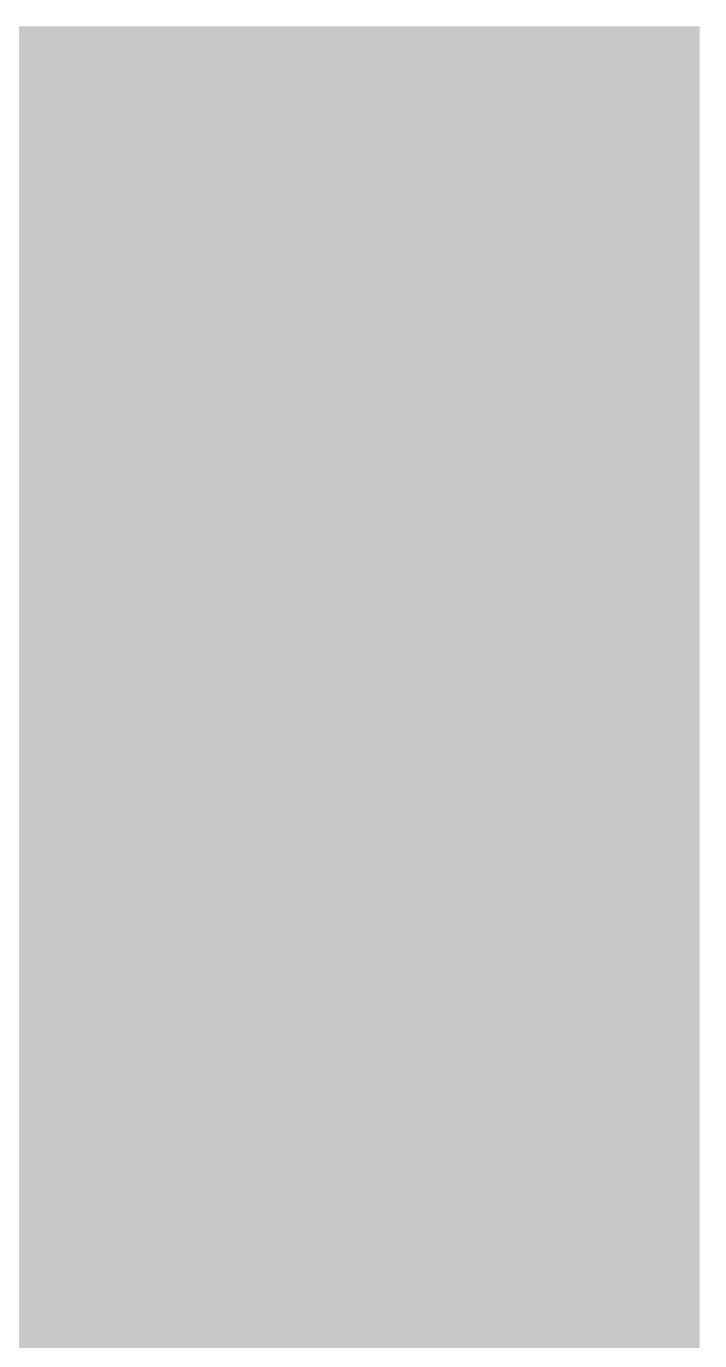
# Model space of a CAD drawing. Extents: x 0 to 100, y 0 to 127.
# Drawn here: x 63.2 to 100, y 55.1 to 126.9 of the extents above; entities that cross this region are included whole.
import ezdxf

# ---------------------------------------------------------------- set-up
doc = ezdxf.new("R2010")
doc.units = 0

msp = doc.modelspace()

# ---------------------------------------------------------------- linework, layer by layer
at = {"layer": '', "color": 0}
for points in [[(62.5, 124.10093), (65.277778, 124.10093), (62.5, 126.889715), (65.277778, 126.889715)], [(65.277778, 121.312145), (66.666667, 121.312145), (65.277778, 126.889715), (66.666667, 126.889715)], [(66.666667, 125.495323), (68.055556, 125.495323), (66.666667, 126.889715), (68.055556, 126.889715)], [(68.055556, 125.495323), (72.222222, 125.495323), (68.055556, 126.889715), (72.222222, 126.889715)], [(72.222222, 125.495323), (75, 125.495323), (72.222222, 126.889715), (75, 126.889715)], [(75, 125.495323), (76.388889, 125.495323), (75, 126.889715), (76.388889, 126.889715)], [(76.388889, 125.495323), (77.777778, 125.495323), (76.388889, 126.889715), (77.777778, 126.889715)], [(77.777778, 125.495323), (79.166667, 125.495323), (77.777778, 126.889715), (79.166667, 126.889715)], [(79.166667, 125.495323), (80.555556, 125.495323), (79.166667, 126.889715), (80.555556, 126.889715)], [(80.555556, 124.10093), (81.944444, 124.10093), (80.555556, 126.889715), (81.944444, 126.889715)], [(81.944444, 125.495323), (83.333333, 125.495323), (81.944444, 126.889715), (83.333333, 126.889715)], [(83.333333, 125.495323), (84.722222, 125.495323), (83.333333, 126.889715), (84.722222, 126.889715)], [(84.722222, 125.495323), (86.111111, 125.495323), (84.722222, 126.889715), (86.111111, 126.889715)], [(86.111111, 125.495323), (87.5, 125.495323), (86.111111, 126.889715), (87.5, 126.889715)], [(87.5, 125.495323), (90.277778, 125.495323), (87.5, 126.889715), (90.277778, 126.889715)], [(90.277778, 125.495323), (91.666667, 125.495323), (90.277778, 126.889715), (91.666667, 126.889715)], [(91.666667, 125.495323), (93.055556, 125.495323), (91.666667, 126.889715), (93.055556, 126.889715)], [(93.055556, 121.312145), (94.444444, 121.312145), (93.055556, 126.889715), (94.444444, 126.889715)], [(94.444444, 125.495323), (95.833333, 125.495323), (94.444444, 126.889715), (95.833333, 126.889715)], [(95.833333, 125.495323), (97.222222, 125.495323), (95.833333, 126.889715), (97.222222, 126.889715)], [(97.222222, 125.495323), (98.611111, 125.495323), (97.222222, 126.889715), (98.611111, 126.889715)], [(98.611111, 125.495323), (100, 125.495323), (98.611111, 126.889715), (100, 126.889715)], [(66.666667, 124.10093), (68.055556, 124.10093), (66.666667, 125.495323), (68.055556, 125.495323)], [(68.055556, 124.10093), (69.444444, 124.10093), (68.055556, 125.495323), (69.444444, 125.495323)], [(69.444444, 121.312145), (72.222222, 121.312145), (69.444444, 125.495323), (72.222222, 125.495323)], [(72.222222, 124.10093), (76.388889, 124.10093), (72.222222, 125.495323), (76.388889, 125.495323)], [(76.388889, 124.10093), (77.777778, 124.10093), (76.388889, 125.495323), (77.777778, 125.495323)], [(77.777778, 124.10093), (80.555556, 124.10093), (77.777778, 125.495323), (80.555556, 125.495323)], [(81.944444, 124.10093), (83.333333, 124.10093), (81.944444, 125.495323), (83.333333, 125.495323)], [(83.333333, 121.312145), (87.5, 121.312145), (83.333333, 125.495323), (87.5, 125.495323)], [(87.5, 124.10093), (88.888889, 124.10093), (87.5, 125.495323), (88.888889, 125.495323)], [(88.888889, 121.312145), (90.277778, 121.312145), (88.888889, 125.495323), (90.277778, 125.495323)], [(90.277778, 119.917753), (91.666667, 119.917753), (90.277778, 125.495323), (91.666667, 125.495323)], [(91.666667, 124.10093), (93.055556, 124.10093), (91.666667, 125.495323), (93.055556, 125.495323)], [(94.444444, 124.10093), (97.222222, 124.10093), (94.444444, 125.495323), (97.222222, 125.495323)], [(97.222222, 122.706538), (98.611111, 122.706538), (97.222222, 125.495323), (98.611111, 125.495323)], [(98.611111, 121.312145), (100, 121.312145), (98.611111, 125.495323), (100, 125.495323)], [(62.5, 122.706538), (65.277778, 122.706538), (62.5, 124.10093), (65.277778, 124.10093)], [(66.666667, 121.312145), (68.055556, 121.312145), (66.666667, 124.10093), (68.055556, 124.10093)], [(68.055556, 121.312145), (69.444444, 121.312145), (68.055556, 124.10093), (69.444444, 124.10093)], [(72.222222, 122.706538), (75, 122.706538), (72.222222, 124.10093), (75, 124.10093)], [(75, 122.706538), (77.777778, 122.706538), (75, 124.10093), (77.777778, 124.10093)], [(77.777778, 122.706538), (79.166667, 122.706538), (77.777778, 124.10093), (79.166667, 124.10093)], [(79.166667, 122.706538), (81.944444, 122.706538), (79.166667, 124.10093), (81.944444, 124.10093)], [(81.944444, 118.52336), (83.333333, 118.52336), (81.944444, 124.10093), (83.333333, 124.10093)], [(87.5, 122.706538), (88.888889, 122.706538), (87.5, 124.10093), (88.888889, 124.10093)], [(91.666667, 122.706538), (93.055556, 122.706538), (91.666667, 124.10093), (93.055556, 124.10093)], [(94.444444, 121.312145), (97.222222, 121.312145), (94.444444, 124.10093), (97.222222, 124.10093)], [(62.5, 121.312145), (63.888889, 121.312145), (62.5, 122.706538), (63.888889, 122.706538)], [(63.888889, 121.312145), (65.277778, 121.312145), (63.888889, 122.706538), (65.277778, 122.706538)], [(72.222222, 121.312145), (75, 121.312145), (72.222222, 122.706538), (75, 122.706538)], [(75, 121.312145), (77.777778, 121.312145), (75, 122.706538), (77.777778, 122.706538)], [(77.777778, 121.312145), (80.555556, 121.312145), (77.777778, 122.706538), (80.555556, 122.706538)], [(80.555556, 118.52336), (81.944444, 118.52336), (80.555556, 122.706538), (81.944444, 122.706538)], [(87.5, 108.762613), (88.888889, 108.762613), (87.5, 122.706538), (88.888889, 122.706538)], [(91.666667, 119.917753), (93.055556, 119.917753), (91.666667, 122.706538), (93.055556, 122.706538)], [(97.222222, 119.917753), (98.611111, 119.917753), (97.222222, 122.706538), (98.611111, 122.706538)], [(62.5, 117.128968), (65.277778, 117.128968), (62.5, 121.312145), (65.277778, 121.312145)], [(65.277778, 119.917753), (66.666667, 119.917753), (65.277778, 121.312145), (66.666667, 121.312145)], [(66.666667, 119.917753), (68.055556, 119.917753), (66.666667, 121.312145), (68.055556, 121.312145)], [(68.055556, 119.917753), (69.444444, 119.917753), (68.055556, 121.312145), (69.444444, 121.312145)], [(69.444444, 118.52336), (70.833333, 118.52336), (69.444444, 121.312145), (70.833333, 121.312145)], [(70.833333, 119.917753), (73.611111, 119.917753), (70.833333, 121.312145), (73.611111, 121.312145)], [(73.611111, 119.917753), (79.166667, 119.917753), (73.611111, 121.312145), (79.166667, 121.312145)], [(79.166667, 107.36822), (80.555556, 107.36822), (79.166667, 121.312145), (80.555556, 121.312145)], [(83.333333, 119.917753), (84.722222, 119.917753), (83.333333, 121.312145), (84.722222, 121.312145)], [(84.722222, 119.917753), (87.5, 119.917753), (84.722222, 121.312145), (87.5, 121.312145)], [(88.888889, 118.52336), (90.277778, 118.52336), (88.888889, 121.312145), (90.277778, 121.312145)], [(93.055556, 119.917753), (94.444444, 119.917753), (93.055556, 121.312145), (94.444444, 121.312145)], [(94.444444, 119.917753), (95.833333, 119.917753), (94.444444, 121.312145), (95.833333, 121.312145)], [(95.833333, 119.917753), (97.222222, 119.917753), (95.833333, 121.312145), (97.222222, 121.312145)], [(98.611111, 119.917753), (100, 119.917753), (98.611111, 121.312145), (100, 121.312145)], [(65.277778, 118.52336), (66.666667, 118.52336), (65.277778, 119.917753), (66.666667, 119.917753)], [(66.666667, 115.734575), (69.444444, 115.734575), (66.666667, 119.917753), (69.444444, 119.917753)], [(70.833333, 118.52336), (72.222222, 118.52336), (70.833333, 119.917753), (72.222222, 119.917753)], [(72.222222, 118.52336), (76.388889, 118.52336), (72.222222, 119.917753), (76.388889, 119.917753)], [(76.388889, 118.52336), (77.777778, 118.52336), (76.388889, 119.917753), (77.777778, 119.917753)], [(77.777778, 117.128968), (79.166667, 117.128968), (77.777778, 119.917753), (79.166667, 119.917753)], [(83.333333, 117.128968), (84.722222, 117.128968), (83.333333, 119.917753), (84.722222, 119.917753)], [(84.722222, 118.52336), (86.111111, 118.52336), (84.722222, 119.917753), (86.111111, 119.917753)], [(86.111111, 117.128968), (87.5, 117.128968), (86.111111, 119.917753), (87.5, 119.917753)], [(90.277778, 118.52336), (91.666667, 118.52336), (90.277778, 119.917753), (91.666667, 119.917753)], [(91.666667, 118.52336), (93.055556, 118.52336), (91.666667, 119.917753), (93.055556, 119.917753)], [(93.055556, 118.52336), (94.444444, 118.52336), (93.055556, 119.917753), (94.444444, 119.917753)], [(94.444444, 118.52336), (95.833333, 118.52336), (94.444444, 119.917753), (95.833333, 119.917753)], [(95.833333, 118.52336), (97.222222, 118.52336), (95.833333, 119.917753), (97.222222, 119.917753)], [(97.222222, 118.52336), (98.611111, 118.52336), (97.222222, 119.917753), (98.611111, 119.917753)], [(98.611111, 118.52336), (100, 118.52336), (98.611111, 119.917753), (100, 119.917753)], [(65.277778, 115.734575), (66.666667, 115.734575), (65.277778, 118.52336), (66.666667, 118.52336)], [(69.444444, 115.734575), (70.833333, 115.734575), (69.444444, 118.52336), (70.833333, 118.52336)], [(70.833333, 117.128968), (72.222222, 117.128968), (70.833333, 118.52336), (72.222222, 118.52336)], [(72.222222, 115.734575), (73.611111, 115.734575), (72.222222, 118.52336), (73.611111, 118.52336)], [(73.611111, 117.128968), (75, 117.128968), (73.611111, 118.52336), (75, 118.52336)], [(75, 115.734575), (77.777778, 115.734575), (75, 118.52336), (77.777778, 118.52336)], [(80.555556, 117.128968), (83.333333, 117.128968), (80.555556, 118.52336), (83.333333, 118.52336)], [(84.722222, 103.185043), (86.111111, 103.185043), (84.722222, 118.52336), (86.111111, 118.52336)], [(88.888889, 117.128968), (90.277778, 117.128968), (88.888889, 118.52336), (90.277778, 118.52336)], [(90.277778, 117.128968), (91.666667, 117.128968), (90.277778, 118.52336), (91.666667, 118.52336)], [(91.666667, 117.128968), (94.444444, 117.128968), (91.666667, 118.52336), (94.444444, 118.52336)], [(94.444444, 117.128968), (95.833333, 117.128968), (94.444444, 118.52336), (95.833333, 118.52336)], [(95.833333, 117.128968), (100, 117.128968), (95.833333, 118.52336), (100, 118.52336)], [(62.5, 114.340183), (63.888889, 114.340183), (62.5, 117.128968), (63.888889, 117.128968)], [(63.888889, 114.340183), (65.277778, 114.340183), (63.888889, 117.128968), (65.277778, 117.128968)], [(70.833333, 112.94579), (72.222222, 112.94579), (70.833333, 117.128968), (72.222222, 117.128968)], [(73.611111, 115.734575), (75, 115.734575), (73.611111, 117.128968), (75, 117.128968)], [(77.777778, 110.157005), (79.166667, 110.157005), (77.777778, 117.128968), (79.166667, 117.128968)], [(80.555556, 114.340183), (83.333333, 114.340183), (80.555556, 117.128968), (83.333333, 117.128968)], [(83.333333, 114.340183), (84.722222, 114.340183), (83.333333, 117.128968), (84.722222, 117.128968)], [(86.111111, 114.340183), (87.5, 114.340183), (86.111111, 117.128968), (87.5, 117.128968)], [(88.888889, 114.340183), (90.277778, 114.340183), (88.888889, 117.128968), (90.277778, 117.128968)], [(90.277778, 105.973828), (91.666667, 105.973828), (90.277778, 117.128968), (91.666667, 117.128968)], [(91.666667, 115.734575), (93.055556, 115.734575), (91.666667, 117.128968), (93.055556, 117.128968)], [(93.055556, 115.734575), (97.222222, 115.734575), (93.055556, 117.128968), (97.222222, 117.128968)], [(97.222222, 115.734575), (100, 115.734575), (97.222222, 117.128968), (100, 117.128968)], [(65.277778, 114.340183), (66.666667, 114.340183), (65.277778, 115.734575), (66.666667, 115.734575)], [(66.666667, 114.340183), (69.444444, 114.340183), (66.666667, 115.734575), (69.444444, 115.734575)], [(69.444444, 114.340183), (70.833333, 114.340183), (69.444444, 115.734575), (70.833333, 115.734575)], [(72.222222, 114.340183), (76.388889, 114.340183), (72.222222, 115.734575), (76.388889, 115.734575)], [(76.388889, 114.340183), (77.777778, 114.340183), (76.388889, 115.734575), (77.777778, 115.734575)], [(91.666667, 110.157005), (93.055556, 110.157005), (91.666667, 115.734575), (93.055556, 115.734575)], [(93.055556, 114.340183), (94.444444, 114.340183), (93.055556, 115.734575), (94.444444, 115.734575)], [(94.444444, 112.94579), (97.222222, 112.94579), (94.444444, 115.734575), (97.222222, 115.734575)], [(97.222222, 114.340183), (98.611111, 114.340183), (97.222222, 115.734575), (98.611111, 115.734575)], [(98.611111, 112.94579), (100, 112.94579), (98.611111, 115.734575), (100, 115.734575)], [(58.333333, 112.94579), (63.888889, 112.94579), (58.333333, 114.340183), (63.888889, 114.340183)], [(63.888889, 112.94579), (68.055556, 112.94579), (63.888889, 114.340183), (68.055556, 114.340183)], [(68.055556, 112.94579), (69.444444, 112.94579), (68.055556, 114.340183), (69.444444, 114.340183)], [(69.444444, 112.94579), (70.833333, 112.94579), (69.444444, 114.340183), (70.833333, 114.340183)], [(72.222222, 111.551398), (73.611111, 111.551398), (72.222222, 114.340183), (73.611111, 114.340183)], [(73.611111, 111.551398), (75, 111.551398), (73.611111, 114.340183), (75, 114.340183)], [(75, 112.94579), (76.388889, 112.94579), (75, 114.340183), (76.388889, 114.340183)], [(76.388889, 111.551398), (77.777778, 111.551398), (76.388889, 114.340183), (77.777778, 114.340183)], [(80.555556, 105.973828), (81.944444, 105.973828), (80.555556, 114.340183), (81.944444, 114.340183)], [(81.944444, 111.551398), (83.333333, 111.551398), (81.944444, 114.340183), (83.333333, 114.340183)], [(83.333333, 111.551398), (84.722222, 111.551398), (83.333333, 114.340183), (84.722222, 114.340183)], [(86.111111, 101.79065), (87.5, 101.79065), (86.111111, 114.340183), (87.5, 114.340183)], [(88.888889, 107.36822), (90.277778, 107.36822), (88.888889, 114.340183), (90.277778, 114.340183)], [(93.055556, 105.973828), (94.444444, 105.973828), (93.055556, 114.340183), (94.444444, 114.340183)], [(97.222222, 112.94579), (98.611111, 112.94579), (97.222222, 114.340183), (98.611111, 114.340183)], [(62.5, 111.551398), (70.833333, 111.551398), (62.5, 112.94579), (70.833333, 112.94579)], [(70.833333, 111.551398), (72.222222, 111.551398), (70.833333, 112.94579), (72.222222, 112.94579)], [(75, 110.157005), (76.388889, 110.157005), (75, 112.94579), (76.388889, 112.94579)], [(94.444444, 111.551398), (95.833333, 111.551398), (94.444444, 112.94579), (95.833333, 112.94579)], [(95.833333, 104.579435), (98.611111, 104.579435), (95.833333, 112.94579), (98.611111, 112.94579)], [(98.611111, 110.157005), (100, 110.157005), (98.611111, 112.94579), (100, 112.94579)], [(62.5, 110.157005), (63.888889, 110.157005), (62.5, 111.551398), (63.888889, 111.551398)], [(63.888889, 110.157005), (66.666667, 110.157005), (63.888889, 111.551398), (66.666667, 111.551398)], [(66.666667, 110.157005), (73.611111, 110.157005), (66.666667, 111.551398), (73.611111, 111.551398)], [(73.611111, 110.157005), (75, 110.157005), (73.611111, 111.551398), (75, 111.551398)], [(76.388889, 110.157005), (77.777778, 110.157005), (76.388889, 111.551398), (77.777778, 111.551398)], [(81.944444, 110.157005), (83.333333, 110.157005), (81.944444, 111.551398), (83.333333, 111.551398)], [(83.333333, 110.157005), (84.722222, 110.157005), (83.333333, 111.551398), (84.722222, 111.551398)], [(94.444444, 101.79065), (95.833333, 101.79065), (94.444444, 111.551398), (95.833333, 111.551398)], [(62.5, 108.762613), (63.888889, 108.762613), (62.5, 110.157005), (63.888889, 110.157005)], [(63.888889, 108.762613), (65.277778, 108.762613), (63.888889, 110.157005), (65.277778, 110.157005)], [(65.277778, 108.762613), (66.666667, 108.762613), (65.277778, 110.157005), (66.666667, 110.157005)], [(66.666667, 107.36822), (68.055556, 107.36822), (66.666667, 110.157005), (68.055556, 110.157005)], [(68.055556, 108.762613), (73.611111, 108.762613), (68.055556, 110.157005), (73.611111, 110.157005)], [(73.611111, 105.973828), (75, 105.973828), (73.611111, 110.157005), (75, 110.157005)], [(75, 108.762613), (76.388889, 108.762613), (75, 110.157005), (76.388889, 110.157005)], [(76.388889, 108.762613), (77.777778, 108.762613), (76.388889, 110.157005), (77.777778, 110.157005)], [(77.777778, 108.762613), (79.166667, 108.762613), (77.777778, 110.157005), (79.166667, 110.157005)], [(81.944444, 108.762613), (83.333333, 108.762613), (81.944444, 110.157005), (83.333333, 110.157005)], [(83.333333, 107.36822), (84.722222, 107.36822), (83.333333, 110.157005), (84.722222, 110.157005)], [(91.666667, 108.762613), (93.055556, 108.762613), (91.666667, 110.157005), (93.055556, 110.157005)], [(98.611111, 107.36822), (100, 107.36822), (98.611111, 110.157005), (100, 110.157005)], [(62.5, 105.973828), (63.888889, 105.973828), (62.5, 108.762613), (63.888889, 108.762613)], [(63.888889, 107.36822), (65.277778, 107.36822), (63.888889, 108.762613), (65.277778, 108.762613)], [(65.277778, 107.36822), (66.666667, 107.36822), (65.277778, 108.762613), (66.666667, 108.762613)], [(68.055556, 107.36822), (73.611111, 107.36822), (68.055556, 108.762613), (73.611111, 108.762613)], [(75, 107.36822), (77.777778, 107.36822), (75, 108.762613), (77.777778, 108.762613)], [(77.777778, 107.36822), (79.166667, 107.36822), (77.777778, 108.762613), (79.166667, 108.762613)], [(81.944444, 104.579435), (83.333333, 104.579435), (81.944444, 108.762613), (83.333333, 108.762613)], [(87.5, 105.973828), (88.888889, 105.973828), (87.5, 108.762613), (88.888889, 108.762613)], [(91.666667, 107.36822), (93.055556, 107.36822), (91.666667, 108.762613), (93.055556, 108.762613)], [(63.888889, 105.973828), (68.055556, 105.973828), (63.888889, 107.36822), (68.055556, 107.36822)], [(68.055556, 105.973828), (69.444444, 105.973828), (68.055556, 107.36822), (69.444444, 107.36822)], [(69.444444, 105.973828), (73.611111, 105.973828), (69.444444, 107.36822), (73.611111, 107.36822)], [(75, 101.79065), (79.166667, 101.79065), (75, 107.36822), (79.166667, 107.36822)], [(79.166667, 105.973828), (80.555556, 105.973828), (79.166667, 107.36822), (80.555556, 107.36822)], [(83.333333, 105.973828), (84.722222, 105.973828), (83.333333, 107.36822), (84.722222, 107.36822)], [(88.888889, 104.579435), (90.277778, 104.579435), (88.888889, 107.36822), (90.277778, 107.36822)], [(91.666667, 105.973828), (93.055556, 105.973828), (91.666667, 107.36822), (93.055556, 107.36822)], [(98.611111, 105.973828), (100, 105.973828), (98.611111, 107.36822), (100, 107.36822)], [(62.5, 104.579435), (65.277778, 104.579435), (62.5, 105.973828), (65.277778, 105.973828)], [(65.277778, 104.579435), (69.444444, 104.579435), (65.277778, 105.973828), (69.444444, 105.973828)], [(69.444444, 103.185043), (70.833333, 103.185043), (69.444444, 105.973828), (70.833333, 105.973828)], [(70.833333, 100.396258), (72.222222, 100.396258), (70.833333, 105.973828), (72.222222, 105.973828)], [(72.222222, 104.579435), (73.611111, 104.579435), (72.222222, 105.973828), (73.611111, 105.973828)], [(73.611111, 101.79065), (75, 101.79065), (73.611111, 105.973828), (75, 105.973828)], [(79.166667, 103.185043), (80.555556, 103.185043), (79.166667, 105.973828), (80.555556, 105.973828)], [(80.555556, 104.579435), (81.944444, 104.579435), (80.555556, 105.973828), (81.944444, 105.973828)], [(83.333333, 103.185043), (84.722222, 103.185043), (83.333333, 105.973828), (84.722222, 105.973828)], [(87.5, 104.579435), (88.888889, 104.579435), (87.5, 105.973828), (88.888889, 105.973828)], [(90.277778, 100.396258), (91.666667, 100.396258), (90.277778, 105.973828), (91.666667, 105.973828)], [(91.666667, 101.79065), (93.055556, 101.79065), (91.666667, 105.973828), (93.055556, 105.973828)], [(93.055556, 104.579435), (94.444444, 104.579435), (93.055556, 105.973828), (94.444444, 105.973828)], [(98.611111, 103.185043), (100, 103.185043), (98.611111, 105.973828), (100, 105.973828)], [(62.5, 103.185043), (65.277778, 103.185043), (62.5, 104.579435), (65.277778, 104.579435)], [(65.277778, 103.185043), (66.666667, 103.185043), (65.277778, 104.579435), (66.666667, 104.579435)], [(66.666667, 103.185043), (68.055556, 103.185043), (66.666667, 104.579435), (68.055556, 104.579435)], [(68.055556, 103.185043), (69.444444, 103.185043), (68.055556, 104.579435), (69.444444, 104.579435)], [(72.222222, 103.185043), (73.611111, 103.185043), (72.222222, 104.579435), (73.611111, 104.579435)], [(80.555556, 103.185043), (81.944444, 103.185043), (80.555556, 104.579435), (81.944444, 104.579435)], [(81.944444, 103.185043), (83.333333, 103.185043), (81.944444, 104.579435), (83.333333, 104.579435)], [(87.5, 103.185043), (88.888889, 103.185043), (87.5, 104.579435), (88.888889, 104.579435)], [(88.888889, 103.185043), (90.277778, 103.185043), (88.888889, 104.579435), (90.277778, 104.579435)], [(93.055556, 101.79065), (94.444444, 101.79065), (93.055556, 104.579435), (94.444444, 104.579435)], [(95.833333, 103.185043), (97.222222, 103.185043), (95.833333, 104.579435), (97.222222, 104.579435)], [(97.222222, 100.396258), (98.611111, 100.396258), (97.222222, 104.579435), (98.611111, 104.579435)], [(62.5, 101.79065), (63.888889, 101.79065), (62.5, 103.185043), (63.888889, 103.185043)], [(63.888889, 101.79065), (66.666667, 101.79065), (63.888889, 103.185043), (66.666667, 103.185043)], [(66.666667, 101.79065), (68.055556, 101.79065), (66.666667, 103.185043), (68.055556, 103.185043)], [(68.055556, 101.79065), (70.833333, 101.79065), (68.055556, 103.185043), (70.833333, 103.185043)], [(72.222222, 101.79065), (73.611111, 101.79065), (72.222222, 103.185043), (73.611111, 103.185043)], [(79.166667, 101.79065), (80.555556, 101.79065), (79.166667, 103.185043), (80.555556, 103.185043)], [(80.555556, 97.607473), (81.944444, 97.607473), (80.555556, 103.185043), (81.944444, 103.185043)], [(81.944444, 101.79065), (83.333333, 101.79065), (81.944444, 103.185043), (83.333333, 103.185043)], [(83.333333, 100.396258), (86.111111, 100.396258), (83.333333, 103.185043), (86.111111, 103.185043)], [(87.5, 100.396258), (88.888889, 100.396258), (87.5, 103.185043), (88.888889, 103.185043)], [(88.888889, 101.79065), (90.277778, 101.79065), (88.888889, 103.185043), (90.277778, 103.185043)], [(95.833333, 101.79065), (97.222222, 101.79065), (95.833333, 103.185043), (97.222222, 103.185043)], [(98.611111, 101.79065), (100, 101.79065), (98.611111, 103.185043), (100, 103.185043)], [(62.5, 94.818688), (63.888889, 94.818688), (62.5, 101.79065), (63.888889, 101.79065)], [(63.888889, 99.001866), (65.277778, 99.001866), (63.888889, 101.79065), (65.277778, 101.79065)], [(65.277778, 100.396258), (69.444444, 100.396258), (65.277778, 101.79065), (69.444444, 101.79065)], [(69.444444, 100.396258), (70.833333, 100.396258), (69.444444, 101.79065), (70.833333, 101.79065)], [(72.222222, 96.213081), (73.611111, 96.213081), (72.222222, 101.79065), (73.611111, 101.79065)], [(73.611111, 100.396258), (76.388889, 100.396258), (73.611111, 101.79065), (76.388889, 101.79065)], [(76.388889, 100.396258), (77.777778, 100.396258), (76.388889, 101.79065), (77.777778, 101.79065)], [(77.777778, 100.396258), (80.555556, 100.396258), (77.777778, 101.79065), (80.555556, 101.79065)], [(81.944444, 100.396258), (83.333333, 100.396258), (81.944444, 101.79065), (83.333333, 101.79065)], [(86.111111, 100.396258), (87.5, 100.396258), (86.111111, 101.79065), (87.5, 101.79065)], [(88.888889, 100.396258), (90.277778, 100.396258), (88.888889, 101.79065), (90.277778, 101.79065)], [(91.666667, 100.396258), (93.055556, 100.396258), (91.666667, 101.79065), (93.055556, 101.79065)], [(93.055556, 100.396258), (94.444444, 100.396258), (93.055556, 101.79065), (94.444444, 101.79065)], [(94.444444, 100.396258), (95.833333, 100.396258), (94.444444, 101.79065), (95.833333, 101.79065)], [(95.833333, 100.396258), (97.222222, 100.396258), (95.833333, 101.79065), (97.222222, 101.79065)], [(98.611111, 99.001866), (100, 99.001866), (98.611111, 101.79065), (100, 101.79065)], [(65.277778, 89.241118), (66.666667, 89.241118), (65.277778, 100.396258), (66.666667, 100.396258)], [(66.666667, 99.001866), (69.444444, 99.001866), (66.666667, 100.396258), (69.444444, 100.396258)], [(69.444444, 99.001866), (72.222222, 99.001866), (69.444444, 100.396258), (72.222222, 100.396258)], [(73.611111, 99.001866), (76.388889, 99.001866), (73.611111, 100.396258), (76.388889, 100.396258)], [(76.388889, 99.001866), (77.777778, 99.001866), (76.388889, 100.396258), (77.777778, 100.396258)], [(77.777778, 99.001866), (80.555556, 99.001866), (77.777778, 100.396258), (80.555556, 100.396258)], [(81.944444, 99.001866), (83.333333, 99.001866), (81.944444, 100.396258), (83.333333, 100.396258)], [(83.333333, 99.001866), (84.722222, 99.001866), (83.333333, 100.396258), (84.722222, 100.396258)], [(84.722222, 92.029903), (86.111111, 92.029903), (84.722222, 100.396258), (86.111111, 100.396258)], [(86.111111, 99.001866), (95.833333, 99.001866), (86.111111, 100.396258), (95.833333, 100.396258)], [(95.833333, 99.001866), (97.222222, 99.001866), (95.833333, 100.396258), (97.222222, 100.396258)], [(97.222222, 99.001866), (98.611111, 99.001866), (97.222222, 100.396258), (98.611111, 100.396258)], [(63.888889, 96.213081), (65.277778, 96.213081), (63.888889, 99.001866), (65.277778, 99.001866)], [(66.666667, 96.213081), (68.055556, 96.213081), (66.666667, 99.001866), (68.055556, 99.001866)], [(68.055556, 96.213081), (69.444444, 96.213081), (68.055556, 99.001866), (69.444444, 99.001866)], [(69.444444, 96.213081), (70.833333, 96.213081), (69.444444, 99.001866), (70.833333, 99.001866)], [(70.833333, 96.213081), (72.222222, 96.213081), (70.833333, 99.001866), (72.222222, 99.001866)], [(73.611111, 97.607473), (77.777778, 97.607473), (73.611111, 99.001866), (77.777778, 99.001866)], [(77.777778, 97.607473), (80.555556, 97.607473), (77.777778, 99.001866), (80.555556, 99.001866)], [(81.944444, 96.213081), (84.722222, 96.213081), (81.944444, 99.001866), (84.722222, 99.001866)], [(86.111111, 97.607473), (87.5, 97.607473), (86.111111, 99.001866), (87.5, 99.001866)], [(87.5, 90.635511), (88.888889, 90.635511), (87.5, 99.001866), (88.888889, 99.001866)], [(88.888889, 97.607473), (90.277778, 97.607473), (88.888889, 99.001866), (90.277778, 99.001866)], [(90.277778, 96.213081), (91.666667, 96.213081), (90.277778, 99.001866), (91.666667, 99.001866)], [(91.666667, 97.607473), (93.055556, 97.607473), (91.666667, 99.001866), (93.055556, 99.001866)], [(93.055556, 97.607473), (97.222222, 97.607473), (93.055556, 99.001866), (97.222222, 99.001866)], [(97.222222, 97.607473), (98.611111, 97.607473), (97.222222, 99.001866), (98.611111, 99.001866)], [(98.611111, 97.607473), (100, 97.607473), (98.611111, 99.001866), (100, 99.001866)], [(73.611111, 93.424296), (75, 93.424296), (73.611111, 97.607473), (75, 97.607473)], [(75, 89.241118), (76.388889, 89.241118), (75, 97.607473), (76.388889, 97.607473)], [(76.388889, 94.818688), (80.555556, 94.818688), (76.388889, 97.607473), (80.555556, 97.607473)], [(80.555556, 96.213081), (81.944444, 96.213081), (80.555556, 97.607473), (81.944444, 97.607473)], [(86.111111, 94.818688), (87.5, 94.818688), (86.111111, 97.607473), (87.5, 97.607473)], [(88.888889, 94.818688), (90.277778, 94.818688), (88.888889, 97.607473), (90.277778, 97.607473)], [(91.666667, 71.114016), (93.055556, 71.114016), (91.666667, 97.607473), (93.055556, 97.607473)], [(93.055556, 96.213081), (95.833333, 96.213081), (93.055556, 97.607473), (95.833333, 97.607473)], [(95.833333, 96.213081), (100, 96.213081), (95.833333, 97.607473), (100, 97.607473)], [(63.888889, 87.846726), (65.277778, 87.846726), (63.888889, 96.213081), (65.277778, 96.213081)], [(66.666667, 80.874763), (68.055556, 80.874763), (66.666667, 96.213081), (68.055556, 96.213081)], [(68.055556, 94.818688), (69.444444, 94.818688), (68.055556, 96.213081), (69.444444, 96.213081)], [(69.444444, 94.818688), (70.833333, 94.818688), (69.444444, 96.213081), (70.833333, 96.213081)], [(70.833333, 93.424296), (73.611111, 93.424296), (70.833333, 96.213081), (73.611111, 96.213081)], [(80.555556, 94.818688), (81.944444, 94.818688), (80.555556, 96.213081), (81.944444, 96.213081)], [(81.944444, 94.818688), (84.722222, 94.818688), (81.944444, 96.213081), (84.722222, 96.213081)], [(90.277778, 94.818688), (91.666667, 94.818688), (90.277778, 96.213081), (91.666667, 96.213081)], [(93.055556, 94.818688), (94.444444, 94.818688), (93.055556, 96.213081), (94.444444, 96.213081)], [(94.444444, 69.719624), (95.833333, 69.719624), (94.444444, 96.213081), (95.833333, 96.213081)], [(95.833333, 94.818688), (98.611111, 94.818688), (95.833333, 96.213081), (98.611111, 96.213081)], [(98.611111, 94.818688), (100, 94.818688), (98.611111, 96.213081), (100, 96.213081)], [(62.5, 87.846726), (63.888889, 87.846726), (62.5, 94.818688), (63.888889, 94.818688)], [(68.055556, 93.424296), (69.444444, 93.424296), (68.055556, 94.818688), (69.444444, 94.818688)], [(69.444444, 93.424296), (70.833333, 93.424296), (69.444444, 94.818688), (70.833333, 94.818688)], [(76.388889, 93.424296), (79.166667, 93.424296), (76.388889, 94.818688), (79.166667, 94.818688)], [(79.166667, 92.029903), (81.944444, 92.029903), (79.166667, 94.818688), (81.944444, 94.818688)], [(81.944444, 93.424296), (83.333333, 93.424296), (81.944444, 94.818688), (83.333333, 94.818688)], [(83.333333, 92.029903), (84.722222, 92.029903), (83.333333, 94.818688), (84.722222, 94.818688)], [(86.111111, 93.424296), (87.5, 93.424296), (86.111111, 94.818688), (87.5, 94.818688)], [(88.888889, 93.424296), (91.666667, 93.424296), (88.888889, 94.818688), (91.666667, 94.818688)], [(93.055556, 93.424296), (94.444444, 93.424296), (93.055556, 94.818688), (94.444444, 94.818688)], [(95.833333, 93.424296), (98.611111, 93.424296), (95.833333, 94.818688), (98.611111, 94.818688)], [(98.611111, 93.424296), (100, 93.424296), (98.611111, 94.818688), (100, 94.818688)], [(68.055556, 90.635511), (69.444444, 90.635511), (68.055556, 93.424296), (69.444444, 93.424296)], [(69.444444, 92.029903), (72.222222, 92.029903), (69.444444, 93.424296), (72.222222, 93.424296)], [(72.222222, 89.241118), (73.611111, 89.241118), (72.222222, 93.424296), (73.611111, 93.424296)], [(73.611111, 90.635511), (75, 90.635511), (73.611111, 93.424296), (75, 93.424296)], [(76.388889, 92.029903), (77.777778, 92.029903), (76.388889, 93.424296), (77.777778, 93.424296)], [(77.777778, 92.029903), (79.166667, 92.029903), (77.777778, 93.424296), (79.166667, 93.424296)], [(81.944444, 75.297194), (83.333333, 75.297194), (81.944444, 93.424296), (83.333333, 93.424296)], [(86.111111, 85.057941), (87.5, 85.057941), (86.111111, 93.424296), (87.5, 93.424296)], [(88.888889, 78.085978), (91.666667, 78.085978), (88.888889, 93.424296), (91.666667, 93.424296)], [(93.055556, 78.085978), (94.444444, 78.085978), (93.055556, 93.424296), (94.444444, 93.424296)], [(95.833333, 92.029903), (97.222222, 92.029903), (95.833333, 93.424296), (97.222222, 93.424296)], [(97.222222, 92.029903), (100, 92.029903), (97.222222, 93.424296), (100, 93.424296)], [(69.444444, 90.635511), (72.222222, 90.635511), (69.444444, 92.029903), (72.222222, 92.029903)], [(76.388889, 89.241118), (77.777778, 89.241118), (76.388889, 92.029903), (77.777778, 92.029903)], [(77.777778, 90.635511), (81.944444, 90.635511), (77.777778, 92.029903), (81.944444, 92.029903)], [(83.333333, 90.635511), (86.111111, 90.635511), (83.333333, 92.029903), (86.111111, 92.029903)], [(95.833333, 90.635511), (97.222222, 90.635511), (95.833333, 92.029903), (97.222222, 92.029903)], [(97.222222, 87.846726), (98.611111, 87.846726), (97.222222, 92.029903), (98.611111, 92.029903)], [(98.611111, 89.241118), (100, 89.241118), (98.611111, 92.029903), (100, 92.029903)], [(68.055556, 78.085978), (69.444444, 78.085978), (68.055556, 90.635511), (69.444444, 90.635511)], [(69.444444, 86.452333), (70.833333, 86.452333), (69.444444, 90.635511), (70.833333, 90.635511)], [(70.833333, 89.241118), (72.222222, 89.241118), (70.833333, 90.635511), (72.222222, 90.635511)], [(73.611111, 86.452333), (75, 86.452333), (73.611111, 90.635511), (75, 90.635511)], [(77.777778, 86.452333), (79.166667, 86.452333), (77.777778, 90.635511), (79.166667, 90.635511)], [(79.166667, 89.241118), (81.944444, 89.241118), (79.166667, 90.635511), (81.944444, 90.635511)], [(83.333333, 86.452333), (84.722222, 86.452333), (83.333333, 90.635511), (84.722222, 90.635511)], [(84.722222, 87.846726), (86.111111, 87.846726), (84.722222, 90.635511), (86.111111, 90.635511)], [(87.5, 89.241118), (88.888889, 89.241118), (87.5, 90.635511), (88.888889, 90.635511)], [(95.833333, 87.846726), (97.222222, 87.846726), (95.833333, 90.635511), (97.222222, 90.635511)], [(65.277778, 75.297194), (66.666667, 75.297194), (65.277778, 89.241118), (66.666667, 89.241118)], [(70.833333, 87.846726), (73.611111, 87.846726), (70.833333, 89.241118), (73.611111, 89.241118)], [(75, 87.846726), (76.388889, 87.846726), (75, 89.241118), (76.388889, 89.241118)], [(76.388889, 87.846726), (77.777778, 87.846726), (76.388889, 89.241118), (77.777778, 89.241118)], [(79.166667, 82.269156), (80.555556, 82.269156), (79.166667, 89.241118), (80.555556, 89.241118)], [(80.555556, 80.874763), (81.944444, 80.874763), (80.555556, 89.241118), (81.944444, 89.241118)], [(87.5, 80.874763), (88.888889, 80.874763), (87.5, 89.241118), (88.888889, 89.241118)], [(98.611111, 86.452333), (100, 86.452333), (98.611111, 89.241118), (100, 89.241118)], [(62.5, 75.297194), (65.277778, 75.297194), (62.5, 87.846726), (65.277778, 87.846726)], [(70.833333, 86.452333), (72.222222, 86.452333), (70.833333, 87.846726), (72.222222, 87.846726)], [(72.222222, 86.452333), (73.611111, 86.452333), (72.222222, 87.846726), (73.611111, 87.846726)], [(75, 79.480371), (76.388889, 79.480371), (75, 87.846726), (76.388889, 87.846726)], [(76.388889, 86.452333), (77.777778, 86.452333), (76.388889, 87.846726), (77.777778, 87.846726)], [(84.722222, 86.452333), (86.111111, 86.452333), (84.722222, 87.846726), (86.111111, 87.846726)], [(95.833333, 86.452333), (97.222222, 86.452333), (95.833333, 87.846726), (97.222222, 87.846726)], [(97.222222, 83.663548), (98.611111, 83.663548), (97.222222, 87.846726), (98.611111, 87.846726)], [(69.444444, 85.057941), (72.222222, 85.057941), (69.444444, 86.452333), (72.222222, 86.452333)], [(72.222222, 85.057941), (73.611111, 85.057941), (72.222222, 86.452333), (73.611111, 86.452333)], [(73.611111, 76.691586), (75, 76.691586), (73.611111, 86.452333), (75, 86.452333)], [(76.388889, 83.663548), (79.166667, 83.663548), (76.388889, 86.452333), (79.166667, 86.452333)], [(83.333333, 85.057941), (86.111111, 85.057941), (83.333333, 86.452333), (86.111111, 86.452333)], [(95.833333, 75.297194), (97.222222, 75.297194), (95.833333, 86.452333), (97.222222, 86.452333)], [(98.611111, 85.057941), (100, 85.057941), (98.611111, 86.452333), (100, 86.452333)], [(69.444444, 83.663548), (70.833333, 83.663548), (69.444444, 85.057941), (70.833333, 85.057941)], [(70.833333, 83.663548), (73.611111, 83.663548), (70.833333, 85.057941), (73.611111, 85.057941)], [(83.333333, 80.874763), (84.722222, 80.874763), (83.333333, 85.057941), (84.722222, 85.057941)], [(84.722222, 79.480371), (86.111111, 79.480371), (84.722222, 85.057941), (86.111111, 85.057941)], [(86.111111, 82.269156), (87.5, 82.269156), (86.111111, 85.057941), (87.5, 85.057941)], [(98.611111, 83.663548), (100, 83.663548), (98.611111, 85.057941), (100, 85.057941)], [(69.444444, 82.269156), (72.222222, 82.269156), (69.444444, 83.663548), (72.222222, 83.663548)], [(72.222222, 79.480371), (73.611111, 79.480371), (72.222222, 83.663548), (73.611111, 83.663548)], [(76.388889, 79.480371), (77.777778, 79.480371), (76.388889, 83.663548), (77.777778, 83.663548)], [(77.777778, 82.269156), (79.166667, 82.269156), (77.777778, 83.663548), (79.166667, 83.663548)], [(97.222222, 82.269156), (98.611111, 82.269156), (97.222222, 83.663548), (98.611111, 83.663548)], [(98.611111, 82.269156), (100, 82.269156), (98.611111, 83.663548), (100, 83.663548)], [(69.444444, 73.902801), (70.833333, 73.902801), (69.444444, 82.269156), (70.833333, 82.269156)], [(70.833333, 80.874763), (72.222222, 80.874763), (70.833333, 82.269156), (72.222222, 82.269156)], [(77.777778, 80.874763), (79.166667, 80.874763), (77.777778, 82.269156), (79.166667, 82.269156)], [(79.166667, 80.874763), (80.555556, 80.874763), (79.166667, 82.269156), (80.555556, 82.269156)], [(86.111111, 71.114016), (87.5, 71.114016), (86.111111, 82.269156), (87.5, 82.269156)], [(97.222222, 75.297194), (98.611111, 75.297194), (97.222222, 82.269156), (98.611111, 82.269156)], [(98.611111, 79.480371), (100, 79.480371), (98.611111, 82.269156), (100, 82.269156)], [(66.666667, 79.480371), (68.055556, 79.480371), (66.666667, 80.874763), (68.055556, 80.874763)], [(70.833333, 79.480371), (72.222222, 79.480371), (70.833333, 80.874763), (72.222222, 80.874763)], [(77.777778, 78.085978), (81.944444, 78.085978), (77.777778, 80.874763), (81.944444, 80.874763)], [(83.333333, 71.114016), (84.722222, 71.114016), (83.333333, 80.874763), (84.722222, 80.874763)], [(87.5, 79.480371), (88.888889, 79.480371), (87.5, 80.874763), (88.888889, 80.874763)], [(66.666667, 78.085978), (68.055556, 78.085978), (66.666667, 79.480371), (68.055556, 79.480371)], [(70.833333, 78.085978), (72.222222, 78.085978), (70.833333, 79.480371), (72.222222, 79.480371)], [(72.222222, 76.691586), (73.611111, 76.691586), (72.222222, 79.480371), (73.611111, 79.480371)], [(75, 78.085978), (77.777778, 78.085978), (75, 79.480371), (77.777778, 79.480371)], [(84.722222, 78.085978), (86.111111, 78.085978), (84.722222, 79.480371), (86.111111, 79.480371)], [(87.5, 78.085978), (88.888889, 78.085978), (87.5, 79.480371), (88.888889, 79.480371)], [(98.611111, 76.691586), (100, 76.691586), (98.611111, 79.480371), (100, 79.480371)], [(66.666667, 76.691586), (69.444444, 76.691586), (66.666667, 78.085978), (69.444444, 78.085978)], [(70.833333, 69.719624), (72.222222, 69.719624), (70.833333, 78.085978), (72.222222, 78.085978)], [(75, 76.691586), (76.388889, 76.691586), (75, 78.085978), (76.388889, 78.085978)], [(76.388889, 75.297194), (77.777778, 75.297194), (76.388889, 78.085978), (77.777778, 78.085978)], [(77.777778, 71.114016), (79.166667, 71.114016), (77.777778, 78.085978), (79.166667, 78.085978)], [(79.166667, 76.691586), (81.944444, 76.691586), (79.166667, 78.085978), (81.944444, 78.085978)], [(84.722222, 71.114016), (86.111111, 71.114016), (84.722222, 78.085978), (86.111111, 78.085978)], [(87.5, 72.508409), (88.888889, 72.508409), (87.5, 78.085978), (88.888889, 78.085978)], [(88.888889, 76.691586), (90.277778, 76.691586), (88.888889, 78.085978), (90.277778, 78.085978)], [(90.277778, 72.508409), (91.666667, 72.508409), (90.277778, 78.085978), (91.666667, 78.085978)], [(93.055556, 76.691586), (94.444444, 76.691586), (93.055556, 78.085978), (94.444444, 78.085978)], [(66.666667, 75.297194), (68.055556, 75.297194), (66.666667, 76.691586), (68.055556, 76.691586)], [(68.055556, 72.508409), (69.444444, 72.508409), (68.055556, 76.691586), (69.444444, 76.691586)], [(72.222222, 75.297194), (73.611111, 75.297194), (72.222222, 76.691586), (73.611111, 76.691586)], [(73.611111, 75.297194), (75, 75.297194), (73.611111, 76.691586), (75, 76.691586)], [(75, 73.902801), (76.388889, 73.902801), (75, 76.691586), (76.388889, 76.691586)], [(79.166667, 71.114016), (80.555556, 71.114016), (79.166667, 76.691586), (80.555556, 76.691586)], [(80.555556, 75.297194), (81.944444, 75.297194), (80.555556, 76.691586), (81.944444, 76.691586)], [(88.888889, 58.564484), (90.277778, 58.564484), (88.888889, 76.691586), (90.277778, 76.691586)], [(93.055556, 73.902801), (94.444444, 73.902801), (93.055556, 76.691586), (94.444444, 76.691586)], [(98.611111, 75.297194), (100, 75.297194), (98.611111, 76.691586), (100, 76.691586)], [(62.5, 72.508409), (63.888889, 72.508409), (62.5, 75.297194), (63.888889, 75.297194)], [(63.888889, 71.114016), (68.055556, 71.114016), (63.888889, 75.297194), (68.055556, 75.297194)], [(72.222222, 73.902801), (75, 73.902801), (72.222222, 75.297194), (75, 75.297194)], [(76.388889, 72.508409), (77.777778, 72.508409), (76.388889, 75.297194), (77.777778, 75.297194)], [(80.555556, 73.902801), (81.944444, 73.902801), (80.555556, 75.297194), (81.944444, 75.297194)], [(81.944444, 71.114016), (83.333333, 71.114016), (81.944444, 75.297194), (83.333333, 75.297194)], [(95.833333, 73.902801), (97.222222, 73.902801), (95.833333, 75.297194), (97.222222, 75.297194)], [(97.222222, 73.902801), (98.611111, 73.902801), (97.222222, 75.297194), (98.611111, 75.297194)], [(98.611111, 73.902801), (100, 73.902801), (98.611111, 75.297194), (100, 75.297194)], [(69.444444, 72.508409), (70.833333, 72.508409), (69.444444, 73.902801), (70.833333, 73.902801)], [(72.222222, 72.508409), (73.611111, 72.508409), (72.222222, 73.902801), (73.611111, 73.902801)], [(73.611111, 69.719624), (76.388889, 69.719624), (73.611111, 73.902801), (76.388889, 73.902801)], [(80.555556, 72.508409), (81.944444, 72.508409), (80.555556, 73.902801), (81.944444, 73.902801)], [(93.055556, 72.508409), (94.444444, 72.508409), (93.055556, 73.902801), (94.444444, 73.902801)], [(95.833333, 72.508409), (98.611111, 72.508409), (95.833333, 73.902801), (98.611111, 73.902801)], [(98.611111, 72.508409), (100, 72.508409), (98.611111, 73.902801), (100, 73.902801)], [(62.5, 68.325231), (63.888889, 68.325231), (62.5, 72.508409), (63.888889, 72.508409)], [(68.055556, 69.719624), (69.444444, 69.719624), (68.055556, 72.508409), (69.444444, 72.508409)], [(69.444444, 71.114016), (70.833333, 71.114016), (69.444444, 72.508409), (70.833333, 72.508409)], [(72.222222, 71.114016), (73.611111, 71.114016), (72.222222, 72.508409), (73.611111, 72.508409)], [(76.388889, 69.719624), (77.777778, 69.719624), (76.388889, 72.508409), (77.777778, 72.508409)], [(80.555556, 69.719624), (81.944444, 69.719624), (80.555556, 72.508409), (81.944444, 72.508409)], [(87.5, 71.114016), (88.888889, 71.114016), (87.5, 72.508409), (88.888889, 72.508409)], [(90.277778, 71.114016), (91.666667, 71.114016), (90.277778, 72.508409), (91.666667, 72.508409)], [(93.055556, 71.114016), (94.444444, 71.114016), (93.055556, 72.508409), (94.444444, 72.508409)], [(95.833333, 71.114016), (97.222222, 71.114016), (95.833333, 72.508409), (97.222222, 72.508409)], [(97.222222, 71.114016), (98.611111, 71.114016), (97.222222, 72.508409), (98.611111, 72.508409)], [(98.611111, 58.564484), (100, 58.564484), (98.611111, 72.508409), (100, 72.508409)], [(63.888889, 69.719624), (66.666667, 69.719624), (63.888889, 71.114016), (66.666667, 71.114016)], [(66.666667, 55.775699), (68.055556, 55.775699), (66.666667, 71.114016), (68.055556, 71.114016)], [(69.444444, 69.719624), (70.833333, 69.719624), (69.444444, 71.114016), (70.833333, 71.114016)], [(72.222222, 69.719624), (73.611111, 69.719624), (72.222222, 71.114016), (73.611111, 71.114016)], [(77.777778, 69.719624), (80.555556, 69.719624), (77.777778, 71.114016), (80.555556, 71.114016)], [(81.944444, 69.719624), (87.5, 69.719624), (81.944444, 71.114016), (87.5, 71.114016)], [(87.5, 68.325231), (88.888889, 68.325231), (87.5, 71.114016), (88.888889, 71.114016)], [(90.277778, 69.719624), (91.666667, 69.719624), (90.277778, 71.114016), (91.666667, 71.114016)], [(91.666667, 69.719624), (94.444444, 69.719624), (91.666667, 71.114016), (94.444444, 71.114016)], [(95.833333, 69.719624), (97.222222, 69.719624), (95.833333, 71.114016), (97.222222, 71.114016)], [(97.222222, 41.831774), (98.611111, 41.831774), (97.222222, 71.114016), (98.611111, 71.114016)], [(63.888889, 68.325231), (65.277778, 68.325231), (63.888889, 69.719624), (65.277778, 69.719624)], [(65.277778, 54.381306), (66.666667, 54.381306), (65.277778, 69.719624), (66.666667, 69.719624)], [(68.055556, 68.325231), (70.833333, 68.325231), (68.055556, 69.719624), (70.833333, 69.719624)], [(70.833333, 68.325231), (72.222222, 68.325231), (70.833333, 69.719624), (72.222222, 69.719624)], [(72.222222, 68.325231), (73.611111, 68.325231), (72.222222, 69.719624), (73.611111, 69.719624)], [(73.611111, 65.536446), (75, 65.536446), (73.611111, 69.719624), (75, 69.719624)], [(75, 68.325231), (76.388889, 68.325231), (75, 69.719624), (76.388889, 69.719624)], [(76.388889, 66.930839), (77.777778, 66.930839), (76.388889, 69.719624), (77.777778, 69.719624)], [(77.777778, 68.325231), (79.166667, 68.325231), (77.777778, 69.719624), (79.166667, 69.719624)], [(79.166667, 68.325231), (80.555556, 68.325231), (79.166667, 69.719624), (80.555556, 69.719624)], [(80.555556, 68.325231), (81.944444, 68.325231), (80.555556, 69.719624), (81.944444, 69.719624)], [(81.944444, 68.325231), (87.5, 68.325231), (81.944444, 69.719624), (87.5, 69.719624)], [(90.277778, 68.325231), (91.666667, 68.325231), (90.277778, 69.719624), (91.666667, 69.719624)], [(91.666667, 68.325231), (93.055556, 68.325231), (91.666667, 69.719624), (93.055556, 69.719624)], [(93.055556, 68.325231), (95.833333, 68.325231), (93.055556, 69.719624), (95.833333, 69.719624)], [(95.833333, 62.747661), (97.222222, 62.747661), (95.833333, 69.719624), (97.222222, 69.719624)], [(62.5, 52.986914), (65.277778, 52.986914), (62.5, 68.325231), (65.277778, 68.325231)], [(68.055556, 65.536446), (69.444444, 65.536446), (68.055556, 68.325231), (69.444444, 68.325231)], [(69.444444, 66.930839), (72.222222, 66.930839), (69.444444, 68.325231), (72.222222, 68.325231)], [(72.222222, 64.142054), (73.611111, 64.142054), (72.222222, 68.325231), (73.611111, 68.325231)], [(75, 66.930839), (76.388889, 66.930839), (75, 68.325231), (76.388889, 68.325231)], [(77.777778, 65.536446), (80.555556, 65.536446), (77.777778, 68.325231), (80.555556, 68.325231)], [(80.555556, 61.353269), (81.944444, 61.353269), (80.555556, 68.325231), (81.944444, 68.325231)], [(81.944444, 66.930839), (83.333333, 66.930839), (81.944444, 68.325231), (83.333333, 68.325231)], [(83.333333, 59.958876), (86.111111, 59.958876), (83.333333, 68.325231), (86.111111, 68.325231)], [(86.111111, 66.930839), (88.888889, 66.930839), (86.111111, 68.325231), (88.888889, 68.325231)], [(90.277778, 52.986914), (91.666667, 52.986914), (90.277778, 68.325231), (91.666667, 68.325231)], [(91.666667, 66.930839), (93.055556, 66.930839), (91.666667, 68.325231), (93.055556, 68.325231)], [(93.055556, 66.930839), (95.833333, 66.930839), (93.055556, 68.325231), (95.833333, 68.325231)], [(69.444444, 64.142054), (72.222222, 64.142054), (69.444444, 66.930839), (72.222222, 66.930839)], [(75, 65.536446), (76.388889, 65.536446), (75, 66.930839), (76.388889, 66.930839)], [(76.388889, 65.536446), (77.777778, 65.536446), (76.388889, 66.930839), (77.777778, 66.930839)], [(81.944444, 57.170091), (83.333333, 57.170091), (81.944444, 66.930839), (83.333333, 66.930839)], [(86.111111, 59.958876), (88.888889, 59.958876), (86.111111, 66.930839), (88.888889, 66.930839)], [(91.666667, 59.958876), (94.444444, 59.958876), (91.666667, 66.930839), (94.444444, 66.930839)], [(94.444444, 65.536446), (95.833333, 65.536446), (94.444444, 66.930839), (95.833333, 66.930839)], [(68.055556, 64.142054), (69.444444, 64.142054), (68.055556, 65.536446), (69.444444, 65.536446)], [(73.611111, 64.142054), (75, 64.142054), (73.611111, 65.536446), (75, 65.536446)], [(75, 62.747661), (76.388889, 62.747661), (75, 65.536446), (76.388889, 65.536446)], [(76.388889, 64.142054), (77.777778, 64.142054), (76.388889, 65.536446), (77.777778, 65.536446)], [(77.777778, 61.353269), (80.555556, 61.353269), (77.777778, 65.536446), (80.555556, 65.536446)], [(94.444444, 59.958876), (95.833333, 59.958876), (94.444444, 65.536446), (95.833333, 65.536446)], [(68.055556, 62.747661), (72.222222, 62.747661), (68.055556, 64.142054), (72.222222, 64.142054)], [(72.222222, 62.747661), (73.611111, 62.747661), (72.222222, 64.142054), (73.611111, 64.142054)], [(73.611111, 61.353269), (75, 61.353269), (73.611111, 64.142054), (75, 64.142054)], [(76.388889, 62.747661), (77.777778, 62.747661), (76.388889, 64.142054), (77.777778, 64.142054)], [(68.055556, 61.353269), (70.833333, 61.353269), (68.055556, 62.747661), (70.833333, 62.747661)], [(70.833333, 61.353269), (72.222222, 61.353269), (70.833333, 62.747661), (72.222222, 62.747661)], [(72.222222, 61.353269), (73.611111, 61.353269), (72.222222, 62.747661), (73.611111, 62.747661)], [(75, 59.958876), (76.388889, 59.958876), (75, 62.747661), (76.388889, 62.747661)], [(76.388889, 39.042989), (77.777778, 39.042989), (76.388889, 62.747661), (77.777778, 62.747661)], [(95.833333, 61.353269), (97.222222, 61.353269), (95.833333, 62.747661), (97.222222, 62.747661)], [(68.055556, 57.170091), (69.444444, 57.170091), (68.055556, 61.353269), (69.444444, 61.353269)], [(69.444444, 59.958876), (70.833333, 59.958876), (69.444444, 61.353269), (70.833333, 61.353269)], [(70.833333, 58.564484), (72.222222, 58.564484), (70.833333, 61.353269), (72.222222, 61.353269)], [(72.222222, 57.170091), (75, 57.170091), (72.222222, 61.353269), (75, 61.353269)], [(77.777778, 59.958876), (81.944444, 59.958876), (77.777778, 61.353269), (81.944444, 61.353269)], [(95.833333, 58.564484), (97.222222, 58.564484), (95.833333, 61.353269), (97.222222, 61.353269)], [(69.444444, 58.564484), (70.833333, 58.564484), (69.444444, 59.958876), (70.833333, 59.958876)], [(75, 36.254204), (76.388889, 36.254204), (75, 59.958876), (76.388889, 59.958876)], [(77.777778, 48.803737), (80.555556, 48.803737), (77.777778, 59.958876), (80.555556, 59.958876)], [(80.555556, 57.170091), (81.944444, 57.170091), (80.555556, 59.958876), (81.944444, 59.958876)], [(83.333333, 58.564484), (87.5, 58.564484), (83.333333, 59.958876), (87.5, 59.958876)], [(87.5, 55.775699), (88.888889, 55.775699), (87.5, 59.958876), (88.888889, 59.958876)], [(91.666667, 58.564484), (93.055556, 58.564484), (91.666667, 59.958876), (93.055556, 59.958876)], [(93.055556, 58.564484), (94.444444, 58.564484), (93.055556, 59.958876), (94.444444, 59.958876)], [(94.444444, 58.564484), (95.833333, 58.564484), (94.444444, 59.958876), (95.833333, 59.958876)], [(69.444444, 57.170091), (70.833333, 57.170091), (69.444444, 58.564484), (70.833333, 58.564484)], [(70.833333, 57.170091), (72.222222, 57.170091), (70.833333, 58.564484), (72.222222, 58.564484)], [(83.333333, 55.775699), (86.111111, 55.775699), (83.333333, 58.564484), (86.111111, 58.564484)], [(86.111111, 57.170091), (87.5, 57.170091), (86.111111, 58.564484), (87.5, 58.564484)], [(88.888889, 57.170091), (90.277778, 57.170091), (88.888889, 58.564484), (90.277778, 58.564484)], [(91.666667, 57.170091), (93.055556, 57.170091), (91.666667, 58.564484), (93.055556, 58.564484)], [(93.055556, 55.775699), (94.444444, 55.775699), (93.055556, 58.564484), (94.444444, 58.564484)], [(94.444444, 57.170091), (95.833333, 57.170091), (94.444444, 58.564484), (95.833333, 58.564484)], [(95.833333, 57.170091), (97.222222, 57.170091), (95.833333, 58.564484), (97.222222, 58.564484)], [(98.611111, 57.170091), (100, 57.170091), (98.611111, 58.564484), (100, 58.564484)], [(68.055556, 55.775699), (69.444444, 55.775699), (68.055556, 57.170091), (69.444444, 57.170091)], [(69.444444, 55.775699), (70.833333, 55.775699), (69.444444, 57.170091), (70.833333, 57.170091)], [(70.833333, 55.775699), (73.611111, 55.775699), (70.833333, 57.170091), (73.611111, 57.170091)], [(73.611111, 51.592521), (75, 51.592521), (73.611111, 57.170091), (75, 57.170091)], [(80.555556, 55.775699), (81.944444, 55.775699), (80.555556, 57.170091), (81.944444, 57.170091)], [(81.944444, 55.775699), (83.333333, 55.775699), (81.944444, 57.170091), (83.333333, 57.170091)], [(86.111111, 50.198129), (87.5, 50.198129), (86.111111, 57.170091), (87.5, 57.170091)], [(88.888889, 50.198129), (90.277778, 50.198129), (88.888889, 57.170091), (90.277778, 57.170091)], [(91.666667, 44.620559), (93.055556, 44.620559), (91.666667, 57.170091), (93.055556, 57.170091)], [(94.444444, 55.775699), (97.222222, 55.775699), (94.444444, 57.170091), (97.222222, 57.170091)], [(98.611111, 43.226167), (100, 43.226167), (98.611111, 57.170091), (100, 57.170091)], [(66.666667, 54.381306), (72.222222, 54.381306), (66.666667, 55.775699), (72.222222, 55.775699)], [(72.222222, 52.986914), (73.611111, 52.986914), (72.222222, 55.775699), (73.611111, 55.775699)], [(80.555556, 51.592521), (81.944444, 51.592521), (80.555556, 55.775699), (81.944444, 55.775699)], [(81.944444, 50.198129), (83.333333, 50.198129), (81.944444, 55.775699), (83.333333, 55.775699)], [(83.333333, 51.592521), (84.722222, 51.592521), (83.333333, 55.775699), (84.722222, 55.775699)], [(84.722222, 52.986914), (86.111111, 52.986914), (84.722222, 55.775699), (86.111111, 55.775699)], [(87.5, 54.381306), (88.888889, 54.381306), (87.5, 55.775699), (88.888889, 55.775699)], [(93.055556, 54.381306), (94.444444, 54.381306), (93.055556, 55.775699), (94.444444, 55.775699)], [(94.444444, 43.226167), (95.833333, 43.226167), (94.444444, 55.775699), (95.833333, 55.775699)], [(95.833333, 54.381306), (97.222222, 54.381306), (95.833333, 55.775699), (97.222222, 55.775699)]]:
    msp.add_solid(points, dxfattribs=at)

doc.saveas('drawing.dxf')
